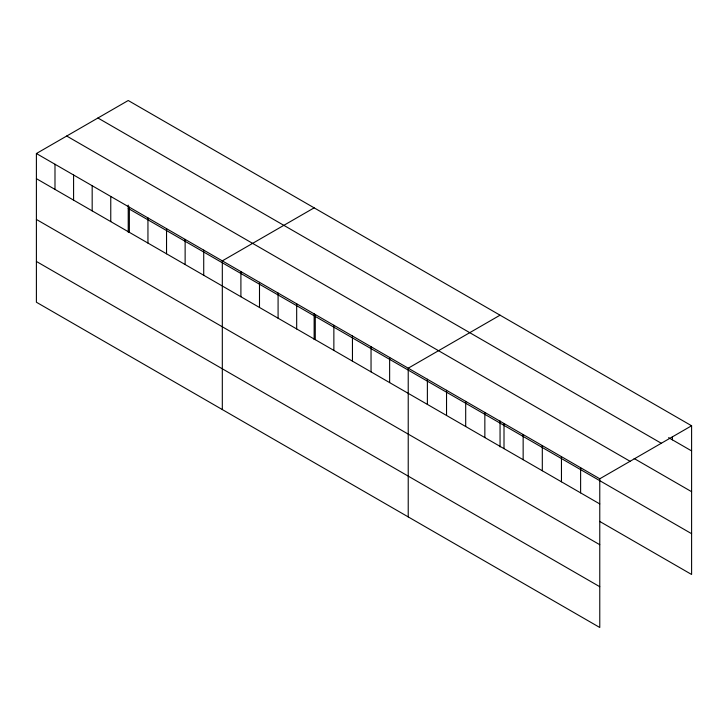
<?xml version="1.0" encoding="UTF-8"?>
<svg xmlns="http://www.w3.org/2000/svg" width="728" height="728" viewBox="0 0 728 728"><rect width="100%" height="100%" fill="white"/><g stroke="black" fill="none" stroke-linecap="round" stroke-linejoin="round"><path stroke-width="1.09" d="M36.4 153.526L599.772 478.787L599.772 627.49L36.4 302.229L36.4 153.526L128.228 100.51L691.6 425.771L691.6 574.474L599.654 521.394M314.141 207.844L222.313 260.861L222.313 409.573M500.054 315.179L408.226 368.195L408.226 516.907M599.772 478.787L691.6 425.771M668.613 437.646L691.6 450.914M97.925 118L661.297 443.261M634.134 458.513L691.6 491.691M66.703 136.027L630.075 461.288M128.228 208.445L691.6 533.697M36.4 178.669L599.772 503.931M36.4 219.447L599.772 544.708M36.4 261.461L599.772 586.713M672.445 436.572L672.445 439.858M580.616 467.722L580.616 492.874M561.461 456.665L561.461 481.809M542.305 445.609L542.305 470.752M523.15 434.552L523.15 459.696M504.004 423.487L504.004 448.639M500.054 420.902L500.054 446.901M484.848 412.43L484.848 437.574M465.692 401.374L465.692 426.517M446.537 390.308L446.537 415.461M427.382 379.252L427.382 404.404M389.635 357.457L389.635 382.61M371.043 346.728L371.043 371.871M352.452 335.99L352.452 361.143M333.861 325.261L333.861 350.405M315.269 314.523L315.269 339.676M314.141 313.568L314.141 339.567M296.678 303.794L296.678 328.938M278.087 293.056L278.087 318.209M259.496 282.327L259.496 307.471M240.904 271.589L240.904 296.742M203.722 250.123L203.722 275.275M185.13 239.394L185.13 264.537M166.539 228.656L166.539 253.808M147.948 217.927L147.948 243.07M129.357 207.189L129.357 232.341M128.228 205.123L128.228 232.223M110.765 196.46L110.765 221.603M92.174 185.722L92.174 210.874M73.583 174.993L73.583 200.136M54.991 164.255L54.991 189.407"/></g></svg>
